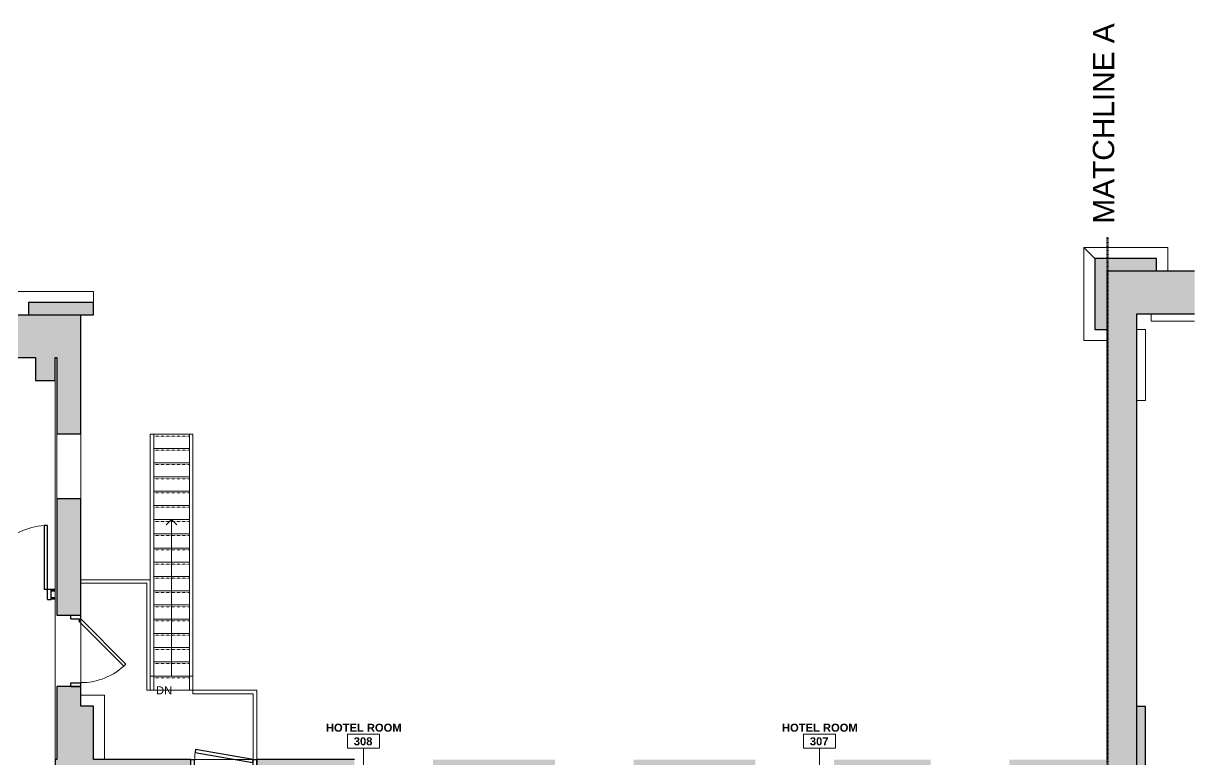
# Model space of a CAD drawing. Header units: inches. Extents: x -1159 to 2819, y -194 to 4438.
# Drawn here: x -608 to 51, y 564 to 978 of the extents above; entities that cross this region are included whole.
import ezdxf

# ---------------------------------------------------------------- set-up
doc = ezdxf.new("R2010")
doc.units = ezdxf.units.IN
doc.header["$MEASUREMENT"] = 0
doc.linetypes.add('Dash', pattern=[0.25, 0.125, -0.125])
doc.linetypes.add('Overhead 1_16_', pattern=[0.101562, 0.0625, -0.039062])
for name, color, linetype, lineweight in [('A-ANNO-MATC', 214, 'Dash', 140), ('A-AREA-IDEN', 2, 'Continuous', 9), ('A-DOOR', 31, 'Continuous', 18), ('A-DOOR-FRAM', 31, 'Continuous', 30), ('A-FLOR', 192, 'Continuous', 18), ('A-FLOR-HRAL', 11, 'Continuous', 18), ('A-WALL', 113, 'Continuous', 18), ('A-WALL-PATT', 111, 'Continuous', 18), ('G-ANNO-TEXT', 231, 'Continuous', 9), ('I-WALL', 2, 'Continuous', 18), ('S-STRS', 31, 'Continuous', 18), ('S-STRS-ANNO', 31, 'Continuous', 9), ('S-STRS-IDEN', 31, 'Continuous', 9)]:
    doc.layers.add(name, color=color, linetype=linetype, lineweight=lineweight)
doc.styles.add('Swis721 Lt BT', font='swissl.ttf', dxfattribs={"height": 4.5})
doc.styles.add('Swis721 Lt BT_1', font='swissl.ttf', dxfattribs={"height": 12})
doc.styles.add('Swis721 Lt BT_B', font='', dxfattribs={"height": 4.5})
doc.styles.get('Swis721 Lt BT_B').set_extended_font_data('Swis721 Lt BT', bold=True)

# ---------------------------------------------------------------- blocks, each defined once
blk = doc.blocks.new('Single Flush - D2 2_9_ X 6_7_-7506140-3RD FLOOR - POWER _ SIGNAL B')
at = {"layer": 'A-DOOR', "color": 8, "lineweight": 30}
for p, q in [((-15.91, 15.7), (-16.21, 13.97)), ((-16.21, 13.97), (16.1, 8.28)), ((16.41, 10), (-15.91, 15.7)), ((16.1, 8.28), (16.41, 10))]:
    blk.add_line(p, q, dxfattribs=at)
at = {"layer": 'A-DOOR', "lineweight": 9}
blk.add_arc((16.41, 10), 32.81, 170, 180.5, dxfattribs=at)
at = {"layer": 'A-DOOR-FRAM', "color": 8}
for p, q in [((-18.5, 4.25), (-18.5, 10)), ((-18.5, 10), (-16.5, 10)), ((-16.5, 4.25), (-16.5, 10)), ((16.5, 4.25), (16.5, 10)), ((16.5, 10), (18.5, 10)), ((18.5, 4.25), (18.5, 10)), ((-18.5, 4.25), (-16.5, 4.25)), ((16.5, 4.25), (18.5, 4.25))]:
    blk.add_line(p, q, dxfattribs=at)
blk = doc.blocks.new('Single Flush - D12 3_ X 8_-8259556-3RD FLOOR - POWER _ SIGNAL B')
at = {"layer": 'A-DOOR', "color": 8, "lineweight": 30}
for p, q in [((-8.65, -31.34), (16.67, -6.01)), ((16.67, -6.01), (17.91, -7.25)), ((17.91, -7.25), (-7.42, -32.57)), ((-7.42, -32.57), (-8.65, -31.34))]:
    blk.add_line(p, q, dxfattribs=at)
at = {"layer": 'A-DOOR', "lineweight": 9}
blk.add_arc((17.91, -7.25), 35.81, 179.5, 225, dxfattribs=at)
at = {"layer": 'A-DOOR-FRAM', "color": 8}
for p, q in [((-20, -1.5), (-20, -7.25)), ((-20, -1.5), (-18, -1.5)), ((-18, -1.5), (-18, -7.25)), ((18, -1.5), (18, -7.25)), ((18, -1.5), (20, -1.5)), ((20, -1.5), (20, -7.25)), ((-20, -7.25), (-18, -7.25)), ((18, -7.25), (20, -7.25))]:
    blk.add_line(p, q, dxfattribs=at)
blk = doc.blocks.new('Single Flush - D1 3_ X 8_-8249534-3RD FLOOR - POWER _ SIGNAL B')
at = {"layer": 'A-DOOR', "lineweight": 30}
for p, q in [((16.15625, 38.625), (16.15625, 2.8125)), ((17.90625, 38.625), (16.15625, 38.625)), ((17.90625, 2.8125), (17.90625, 38.625)), ((16.15625, 2.8125), (17.90625, 2.8125))]:
    blk.add_line(p, q, dxfattribs=at)
at = {"layer": 'A-DOOR', "lineweight": 9}
blk.add_arc((17.90625, 2.8125), 35.8125, 90, 180.5, dxfattribs=at)
at = {"layer": 'A-DOOR-FRAM'}
for p, q in [((-20, -2.9375), (-20, 2.8125)), ((-20, 2.8125), (-18, 2.8125)), ((-18, -2.9375), (-18, 2.8125)), ((18.000004, -2.9375), (18.000004, 2.8125)), ((18.000004, 2.8125), (20.000004, 2.8125)), ((20.000004, -2.9375), (20.000004, 2.8125)), ((-20, -2.9375), (-18, -2.9375)), ((18.000004, -2.9375), (20.000004, -2.9375))]:
    blk.add_line(p, q, dxfattribs=at)
blk = doc.blocks.new('Top Rail Type - Top Rail_Internal_-7032755-3RD FLOOR - POWER _ SIGNAL B')
at = {"layer": 'A-FLOR-HRAL', "lineweight": 9}
for p, q in [((-536.57, 746.68), (-534.57, 746.68)), ((-536.57, 664.87), (-536.57, 746.68)), ((-534.57, 746.68), (-534.57, 610.68)), ((-536.57, 610.68), (-534.57, 610.68)), ((-536.57, 602.68), (-536.57, 610.68)), ((-534.57, 610.68), (-534.57, 602.68)), ((-534.57, 602.68), (-536.57, 602.68))]:
    blk.add_line(p, q, dxfattribs=at)
blk = doc.blocks.new('Top Rail Type - Top Rail_Internal_-V12-3RD FLOOR - POWER _ SIGNAL B')
at = {"layer": 'A-FLOR-HRAL', "lineweight": 9}
for p, q in [((-534.57, 746.68), (-536.57, 746.68)), ((-536.57, 746.68), (-536.57, 664.87)), ((-534.57, 746.68), (-534.57, 610.68)), ((-536.57, 610.68), (-536.57, 602.68)), ((-534.57, 610.68), (-534.57, 602.68)), ((-534.57, 602.68), (-536.57, 602.68))]:
    blk.add_line(p, q, dxfattribs=at)
blk = doc.blocks.new('Top Rail Type - Top Rail_Internal_-7032767-3RD FLOOR - POWER _ SIGNAL B')
at = {"layer": 'A-FLOR-HRAL', "lineweight": 9}
for p, q in [((-514.57, 746.68), (-512.57, 746.68)), ((-514.57, 610.68), (-514.57, 746.68)), ((-512.57, 746.68), (-512.57, 610.68)), ((-514.57, 610.68), (-512.57, 610.68)), ((-514.57, 602.68), (-514.57, 610.68)), ((-512.57, 610.68), (-512.57, 602.68)), ((-512.57, 602.68), (-514.57, 602.68))]:
    blk.add_line(p, q, dxfattribs=at)
blk = doc.blocks.new('Top Rail Type - Top Rail_Internal_-V13-3RD FLOOR - POWER _ SIGNAL B')
at = {"layer": 'A-FLOR-HRAL', "lineweight": 9}
for p, q in [((-512.57, 746.68), (-514.57, 746.68)), ((-514.57, 746.68), (-514.57, 610.68)), ((-512.57, 746.68), (-512.57, 610.68)), ((-514.57, 610.68), (-514.57, 602.68)), ((-512.57, 610.68), (-512.57, 602.68)), ((-512.57, 602.68), (-514.57, 602.68))]:
    blk.add_line(p, q, dxfattribs=at)
blk = doc.blocks.new('Top Rail Type - Top Rail_Internal_-7041669-3RD FLOOR - POWER _ SIGNAL B')
at = {"layer": 'A-FLOR-HRAL', "lineweight": 9}
for p, q in [((-575.57, 664.87), (-536.57, 664.87)), ((-538.57, 662.87), (-575.57, 662.87)), ((-538.57, 602.68), (-538.57, 662.87)), ((-536.57, 664.87), (-536.57, 602.68)), ((-536.57, 602.68), (-538.57, 602.68))]:
    blk.add_line(p, q, dxfattribs=at)
blk = doc.blocks.new('Top Rail Type - Top Rail_Internal_-V14-3RD FLOOR - POWER _ SIGNAL B')
at = {"layer": 'A-FLOR-HRAL', "lineweight": 9}
for p, q in [((-575.57, 664.87), (-536.57, 664.87)), ((-575.57, 662.87), (-538.57, 662.87)), ((-538.57, 662.87), (-538.57, 602.68)), ((-536.57, 664.87), (-536.57, 602.68)), ((-536.57, 602.68), (-538.57, 602.68))]:
    blk.add_line(p, q, dxfattribs=at)
blk = doc.blocks.new('Top Rail Type - Top Rail_Internal_-7041690-3RD FLOOR - POWER _ SIGNAL B')
at = {"layer": 'A-FLOR-HRAL', "lineweight": 9}
for p, q in [((-512.57, 600.68), (-512.57, 602.68)), ((-512.57, 602.68), (-476.71, 602.68)), ((-478.71, 600.68), (-512.57, 600.68)), ((-478.71, 563.68), (-478.71, 600.68)), ((-476.71, 602.68), (-476.71, 563.68)), ((-476.71, 563.68), (-478.71, 563.68))]:
    blk.add_line(p, q, dxfattribs=at)
blk = doc.blocks.new('Top Rail Type - Top Rail_Internal_-V15-3RD FLOOR - POWER _ SIGNAL B')
at = {"layer": 'A-FLOR-HRAL', "lineweight": 9}
for p, q in [((-512.57, 602.68), (-512.57, 600.68)), ((-512.57, 602.68), (-476.71, 602.68)), ((-512.57, 600.68), (-478.71, 600.68)), ((-478.71, 600.68), (-478.71, 563.68)), ((-476.71, 602.68), (-476.71, 563.68)), ((-476.71, 563.68), (-478.71, 563.68))]:
    blk.add_line(p, q, dxfattribs=at)
blk = doc.blocks.new('Room Tag - Room Name and Number-3379422-3RD FLOOR - POWER _ SIGNAL B')
at = {"layer": 'A-AREA-IDEN'}
for p, q in [((-0.188, -0.164), (-0.188, -0.002)), ((-0.188, -0.002), (0.187, -0.002)), ((0.187, -0.002), (-0.188, -0.002)), ((-0.188, -0.002), (-0.188, -0.164)), ((0.187, -0.002), (0.187, -0.164)), ((0.187, -0.164), (0.187, -0.002)), ((0.187, -0.164), (-0.188, -0.164)), ((-0.188, -0.164), (0.187, -0.164))]:
    blk.add_line(p, q, dxfattribs=at)

msp = doc.modelspace()

# ---------------------------------------------------------------- hatches: boundary and pattern name
at = {"layer": 'A-WALL-PATT', "lineweight": 9}
for points in [[(29.4, 838.52), (29.4, 845.52), (-5.28, 845.52), (-5.28, 838.52), (11.1, 838.52)], [(1.72, 805.75), (1.72, 838.52), (-5.28, 838.52), (-5.28, 805.75)], [(50.74, 814.52), (50.74, 838.52), (1.72, 838.52), (1.72, 814.52), (18.22, 814.52)], [(-603.34, 813.87), (-568.57, 813.87), (-568.57, 820.87), (-605.07, 820.87), (-605.07, 813.87)], [(-590.07, 776.87), (-590.07, 789.87), (-601.07, 789.87), (-601.07, 776.87)], [(-568.57, 563.68), (-568.57, 593.68), (-575.57, 593.68), (-575.57, 563.68)], [(23.22, 543.59), (23.22, 593.59), (18.22, 593.59), (18.22, 543.59)]]:
    msp.add_hatch(color=7, dxfattribs=at).paths.add_polyline_path(points, flags=0)
h = msp.add_hatch(color=7, dxfattribs=at)
h.paths.add_polyline_path([(-575.57, 789.87), (-575.57, 813.87), (-669.82, 813.87), (-669.82, 789.87), (-583.52, 789.87)], flags=0)
h.paths.add_polyline_path([(-707.32, 789.87), (-707.32, 813.87), (-732.06, 813.87), (-732.06, 789.87)], flags=0)
h = msp.add_hatch(color=7, dxfattribs=at)
h.paths.add_polyline_path([(1.72, -1.17), (18.22, -1.17), (18.22, 814.52), (1.72, 814.52), (1.72, 80.88)], flags=0)
h.paths.add_polyline_path([(4.97, 425.61), (4.97, 450.11), (6.97, 450.11), (6.97, 425.61)], flags=0)
h.paths.add_polyline_path([(4.97, 471.43), (4.97, 495.93), (6.97, 495.93), (6.97, 471.43), (5.87, 471.43)], flags=0)
h = msp.add_hatch(color=7, dxfattribs=at)
h.paths.add_polyline_path([(-575.57, 563.68), (-575.57, 604.87), (-589.2, 604.87), (-589.2, 563.68), (-583.52, 563.68)], flags=0)
h.paths.add_polyline_path([(-583.52, 644.87), (-575.57, 644.87), (-575.57, 710.37), (-589.2, 710.37), (-589.2, 644.87)], flags=0)
h.paths.add_polyline_path([(-575.57, 746.87), (-575.57, 789.87), (-589.2, 789.87), (-589.2, 746.87), (-583.52, 746.87)], flags=0)
h = msp.add_hatch(color=7, dxfattribs=at)
h.paths.add_polyline_path([(-8.72, 543.68), (1.72, 543.68), (1.72, 563.68), (-53.53, 563.68), (-53.53, 543.68), (-18.63, 543.68)], flags=0)
h.paths.add_polyline_path([(-103.15, 543.68), (-97.77, 543.68), (-97.77, 563.68), (-152.07, 563.68), (-152.07, 543.68), (-103.65, 543.68)], flags=0)
h.paths.add_polyline_path([(-206.93, 543.68), (-196.3, 543.68), (-196.3, 563.68), (-264.81, 563.68), (-264.81, 543.68), (-226.75, 543.68)], flags=0)
h.paths.add_polyline_path([(-309.04, 543.68), (-309.04, 563.68), (-377.56, 563.68), (-377.56, 543.68), (-325.85, 543.68)], flags=0)
h.paths.add_polyline_path([(-424.95, 543.68), (-421.79, 543.68), (-421.79, 563.68), (-476.71, 563.68), (-476.71, 543.68)], flags=0)
h.paths.add_polyline_path([(-513.71, 543.68), (-513.71, 563.68), (-590.07, 563.68), (-590.07, 543.68), (-543.88, 543.68)], flags=0)

# ---------------------------------------------------------------- linework, layer by layer
at = {"layer": 'A-ANNO-MATC'}
msp.add_line((1.72, 857.52), (1.72, -90.48), dxfattribs=at)
at = {"layer": 'A-AREA-IDEN'}
for p, q in [((-416.56, 535.81), (-416.69, 570.16)), ((-160.18, 532.13), (-160.18, 570.16))]:
    msp.add_line(p, q, dxfattribs=at)
at = {"layer": 'A-FLOR'}
for p, q in [((-590.07, 776.87), (-590.07, 659.52)), ((-590.07, 653.9), (-590.07, 563.68)), ((-575.57, 644.87), (-575.57, 604.87)), ((-514.57, 602.68), (-534.57, 602.68)), ((-513.71, 563.68), (-478.71, 563.68))]:
    msp.add_line(p, q, dxfattribs=at)
at = {"layer": 'A-WALL', "lineweight": 9}
for p, q in [((-5.28, 845.52), (-11.5, 851.73)), ((-11.5, 851.73), (35.61, 851.73)), ((-11.5, 799.54), (-11.5, 851.73)), ((35.61, 851.73), (35.61, 838.52)), ((-611.28, 827.08), (-568.57, 827.08)), ((-568.57, 827.08), (-568.57, 820.87)), ((26.29, 810.26), (26.29, 814.52)), ((50.74, 810.26), (26.29, 810.26)), ((1.72, 799.54), (-11.5, 799.54)), ((-589.2, 746.87), (-589.2, 710.37)), ((-575.57, 746.87), (-575.57, 710.37)), ((-575.57, 599.89), (-562.36, 599.89)), ((-562.36, 599.89), (-562.36, 563.68))]:
    msp.add_line(p, q, dxfattribs=at)
at = {"layer": 'A-WALL', "color": 8, "lineweight": 30}
for p, q in [((29.4, 845.52), (-5.28, 845.52)), ((-5.28, 845.52), (-5.28, 805.75)), ((29.4, 838.52), (29.4, 845.52)), ((50.74, 838.52), (1.72, 838.52)), ((1.72, 563.68), (1.72, 838.52)), ((-568.57, 820.87), (-605.07, 820.87)), ((-605.07, 820.87), (-605.07, 813.87)), ((-568.57, 813.87), (-568.57, 820.87)), ((-669.82, 813.87), (-568.57, 813.87)), ((-575.57, 746.87), (-575.57, 813.87)), ((18.22, 814.52), (50.74, 814.52)), ((18.22, 22.83), (18.22, 814.52)), ((-5.28, 805.75), (1.72, 805.75)), ((-669.82, 789.87), (-601.07, 789.87)), ((-601.07, 789.87), (-601.07, 776.87)), ((-590.07, 789.87), (-589.2, 789.87)), ((-590.07, 776.87), (-590.07, 789.87)), ((-589.2, 789.87), (-589.2, 746.87)), ((-601.07, 776.87), (-590.07, 776.87)), ((-589.2, 746.87), (-575.57, 746.87)), ((-575.57, 710.37), (-589.2, 710.37)), ((-589.2, 710.37), (-589.2, 644.87)), ((-575.57, 644.87), (-575.57, 710.37)), ((-589.2, 644.87), (-575.57, 644.87)), ((-575.57, 604.87), (-589.2, 604.87)), ((-589.2, 604.87), (-589.2, 563.68)), ((-575.57, 593.68), (-575.57, 604.87)), ((-568.57, 593.68), (-575.57, 593.68)), ((-568.57, 563.68), (-568.57, 593.68)), ((-589.2, 563.68), (-590.07, 563.68)), ((-590.07, 563.68), (-590.07, 347.14)), ((-513.71, 563.68), (-568.57, 563.68)), ((-513.71, 543.68), (-513.71, 563.68)), ((-421.79, 563.68), (-476.71, 563.68)), ((-476.71, 563.68), (-476.71, 543.68))]:
    msp.add_line(p, q, dxfattribs=at)
at = {"layer": 'A-WALL'}
for p, q in [((-590.07, 659.02), (-592.39, 659.02)), ((-590.07, 658.52), (-592.39, 658.52)), ((-590.07, 654.9), (-592.39, 654.9)), ((-590.07, 654.4), (-592.39, 654.4))]:
    msp.add_line(p, q, dxfattribs=at)
at = {"layer": 'I-WALL', "lineweight": 9}
for p, q in [((23.22, 805.68), (18.22, 805.68)), ((23.22, 805.68), (23.22, 765.68)), ((23.22, 765.68), (18.22, 765.68))]:
    msp.add_line(p, q, dxfattribs=at)
at = {"layer": 'I-WALL'}
for p, q in [((-590.07, 659.52), (-592.39, 659.52)), ((-592.39, 659.52), (-592.39, 653.9)), ((-590.07, 653.9), (-590.07, 659.52)), ((-592.39, 653.9), (-590.07, 653.9))]:
    msp.add_line(p, q, dxfattribs=at)
at = {"layer": 'I-WALL', "color": 8, "lineweight": 30}
for p, q in [((23.22, 593.59), (18.22, 593.59)), ((23.22, 543.59), (23.22, 593.59))]:
    msp.add_line(p, q, dxfattribs=at)
at = {"layer": 'S-STRS', "lineweight": 9}
for p, q in [((-514.57, 746.68), (-534.57, 746.68)), ((-514.57, 738.68), (-534.57, 738.68)), ((-514.57, 730.68), (-534.57, 730.68)), ((-514.57, 722.68), (-534.57, 722.68)), ((-514.57, 714.68), (-534.57, 714.68)), ((-514.57, 706.68), (-534.57, 706.68)), ((-514.57, 698.68), (-534.57, 698.68)), ((-514.57, 690.68), (-534.57, 690.68)), ((-514.57, 682.68), (-534.57, 682.68)), ((-514.57, 674.68), (-534.57, 674.68)), ((-514.57, 666.68), (-534.57, 666.68)), ((-514.57, 658.68), (-534.57, 658.68)), ((-514.57, 650.68), (-534.57, 650.68)), ((-514.57, 642.68), (-534.57, 642.68)), ((-514.57, 634.68), (-534.57, 634.68)), ((-514.57, 626.68), (-534.57, 626.68)), ((-514.57, 618.68), (-534.57, 618.68)), ((-514.57, 610.68), (-534.57, 610.68)), ((-514.57, 602.68), (-534.57, 602.68))]:
    msp.add_line(p, q, dxfattribs=at)
at = {"layer": 'S-STRS', "linetype": 'Overhead 1_16_', "lineweight": 9}
for p, q in [((-514.57, 745.68), (-534.57, 745.68)), ((-514.57, 737.68), (-534.57, 737.68)), ((-514.57, 729.68), (-534.57, 729.68)), ((-514.57, 721.68), (-534.57, 721.68)), ((-514.57, 713.68), (-534.57, 713.68)), ((-514.57, 705.68), (-534.57, 705.68)), ((-514.57, 697.68), (-534.57, 697.68)), ((-514.57, 689.68), (-534.57, 689.68)), ((-514.57, 681.68), (-534.57, 681.68)), ((-514.57, 673.68), (-534.57, 673.68)), ((-514.57, 665.68), (-534.57, 665.68)), ((-514.57, 657.68), (-534.57, 657.68)), ((-514.57, 649.68), (-534.57, 649.68)), ((-514.57, 641.68), (-534.57, 641.68)), ((-514.57, 633.68), (-534.57, 633.68)), ((-514.57, 625.68), (-534.57, 625.68)), ((-514.57, 617.68), (-534.57, 617.68)), ((-514.57, 609.68), (-534.57, 609.68))]:
    msp.add_line(p, q, dxfattribs=at)
at = {"layer": 'S-STRS-ANNO'}
for p, q in [((-524.57, 698.68), (-527.57, 695.68)), ((-524.57, 698.68), (-524.57, 690.68)), ((-524.57, 698.68), (-521.57, 695.68)), ((-524.57, 690.68), (-524.57, 682.68)), ((-524.57, 682.68), (-524.57, 674.68)), ((-524.57, 674.68), (-524.57, 666.68)), ((-524.57, 666.68), (-524.57, 658.68)), ((-524.57, 658.68), (-524.57, 650.68)), ((-524.57, 650.68), (-524.57, 642.68)), ((-524.57, 642.68), (-524.57, 634.68)), ((-524.57, 634.68), (-524.57, 626.68)), ((-524.57, 626.68), (-524.57, 618.68)), ((-524.57, 618.68), (-524.57, 610.68))]:
    msp.add_line(p, q, dxfattribs=at)

# ---------------------------------------------------------------- block references
at = {"layer": 'A-AREA-IDEN', "xscale": 47.99999999999997, "yscale": 47.99999999999997, "zscale": 47.99999999999997}
for p in [(-416.69, 578.01), (-160.19, 578.01)]:
    msp.add_blockref('Room Tag - Room Name and Number-3379422-3RD FLOOR - POWER _ SIGNAL B', p, dxfattribs=at)
at = {"layer": 'A-DOOR'}
for name, p in [('Single Flush - D1 3_ X 8_-8249534-3RD FLOOR - POWER _ SIGNAL B', (-612.39, 656.71)), ('Single Flush - D2 2_9_ X 6_7_-7506140-3RD FLOOR - POWER _ SIGNAL B', (-495.21, 553.68))]:
    msp.add_blockref(name, p, dxfattribs=at)
at = {"layer": 'A-DOOR', "rotation": 89.99999999999991}
msp.add_blockref('Single Flush - D12 3_ X 8_-8259556-3RD FLOOR - POWER _ SIGNAL B', (-582.82, 624.87), dxfattribs=at)
at = {"layer": 'A-FLOR-HRAL', "lineweight": 9}
for name in ['Top Rail Type - Top Rail_Internal_-7032755-3RD FLOOR - POWER _ SIGNAL B', 'Top Rail Type - Top Rail_Internal_-V12-3RD FLOOR - POWER _ SIGNAL B', 'Top Rail Type - Top Rail_Internal_-7032767-3RD FLOOR - POWER _ SIGNAL B', 'Top Rail Type - Top Rail_Internal_-V13-3RD FLOOR - POWER _ SIGNAL B', 'Top Rail Type - Top Rail_Internal_-7041669-3RD FLOOR - POWER _ SIGNAL B', 'Top Rail Type - Top Rail_Internal_-V14-3RD FLOOR - POWER _ SIGNAL B', 'Top Rail Type - Top Rail_Internal_-7041690-3RD FLOOR - POWER _ SIGNAL B', 'Top Rail Type - Top Rail_Internal_-V15-3RD FLOOR - POWER _ SIGNAL B']:
    msp.add_blockref(name, (0, 0), dxfattribs=at)

# ---------------------------------------------------------------- texts
at = {"layer": 'A-AREA-IDEN', "char_height": 4.5, "attachment_point": 1, "style": 'Swis721 Lt BT_B'}
for s, insert, width in [('HOTEL ROOM', (-437.82, 583.87), 51.0555), ('HOTEL ROOM', (-181.31, 583.87), 51.0555), ('308', (-422.14, 576.21), 12.726), ('307', (-165.63, 576.21), 12.726)]:
    msp.add_mtext(s, dxfattribs=dict(at, insert=insert, width=width))
at = {"layer": 'G-ANNO-TEXT', "color": 7, "insert": (-6.47, 865.21), "char_height": 12, "width": 127.1085, "attachment_point": 1, "rotation": 90, "style": 'Swis721 Lt BT_1'}
msp.add_mtext('MATCHLINE A', dxfattribs=at)
at = {"layer": 'S-STRS-IDEN', "insert": (-533.39, 604.92), "char_height": 4.5, "width": 10.5833, "attachment_point": 1, "line_spacing_factor": 1.005062, "style": 'Swis721 Lt BT'}
msp.add_mtext('DN', dxfattribs=at)

doc.saveas('drawing.dxf')
